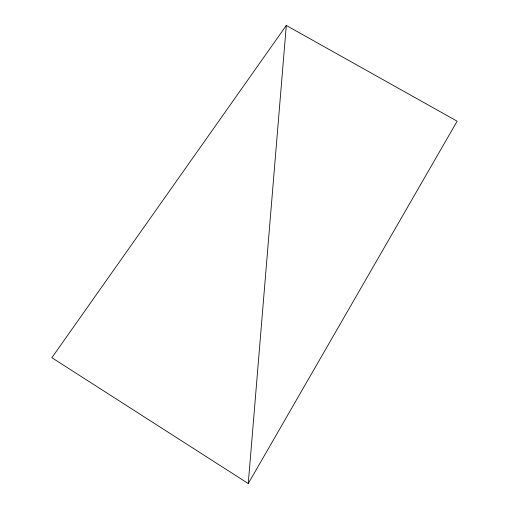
<?xml version="1.0" encoding="UTF-8"?>
<svg xmlns="http://www.w3.org/2000/svg" width="509" height="509" viewBox="0 0 509 509"><rect width="100%" height="100%" fill="white"/><g stroke="black" fill="none" stroke-linecap="round" stroke-linejoin="round"><path stroke-width="0.76" d="M248.265 483.55L286.3 25.45L457.139 121.206L248.265 483.55L51.861 357.712L286.3 25.45"/></g></svg>
